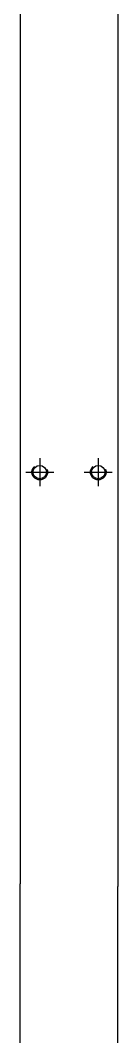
# Model space of a CAD drawing. Extents: x -2384 to 29887, y -2542 to 22350.
# Drawn here: x 6258 to 6308, y 3520 to 4039 of the extents above; entities that cross this region are included whole.
import ezdxf

# ---------------------------------------------------------------- set-up
doc = ezdxf.new("R2010")
doc.units = 0
doc.header["$LTSCALE"] = 63.5
doc.header["$MEASUREMENT"] = 0
doc.linetypes.add('CENTER', pattern=[2, 1.25, -0.25, 0.25, -0.25])
doc.linetypes.add('HIDDEN', pattern=[0.375, 0.25, -0.125])
doc.layers.get('0').update_dxf_attribs({"linetype": 'CONTINUOUS'})
doc.layers.add('1', color=4, linetype='HIDDEN')
doc.layers.add('2', color=2, linetype='CENTER')

# ---------------------------------------------------------------- blocks, each defined once
blk = doc.blocks.new('TAPHM8pS', base_point=(1106.63, 631.72))
blk.add_circle((1106.63, 631.72), 3.4)
at = {"layer": '1'}
blk.add_circle((1106.63, 631.72), 4, dxfattribs=at)
at = {"layer": '2'}
for p, q in [((1106.63, 638.9), (1106.63, 624.55)), ((1099.45, 631.72), (1113.8, 631.72))]:
    blk.add_line(p, q, dxfattribs=at)

msp = doc.modelspace()

# ---------------------------------------------------------------- linework, layer by layer
at = {"color": 6}
for p, q in [((6257.93, 4314.21), (6257.93, 3597.89)), ((6307.93, 4314.21), (6307.93, 3596.45)), ((6257.93, 3163.91), (6257.93, 3597.89)), ((6307.93, 3163.91), (6307.93, 3596.45))]:
    msp.add_line(p, q, dxfattribs=at)

# ---------------------------------------------------------------- block references
at = {"ltscale": 0.25}
for p in [(6267.93, 3808.21), (6297.93, 3808.21)]:
    msp.add_blockref('TAPHM8pS', p, dxfattribs=at)

doc.saveas('drawing.dxf')
